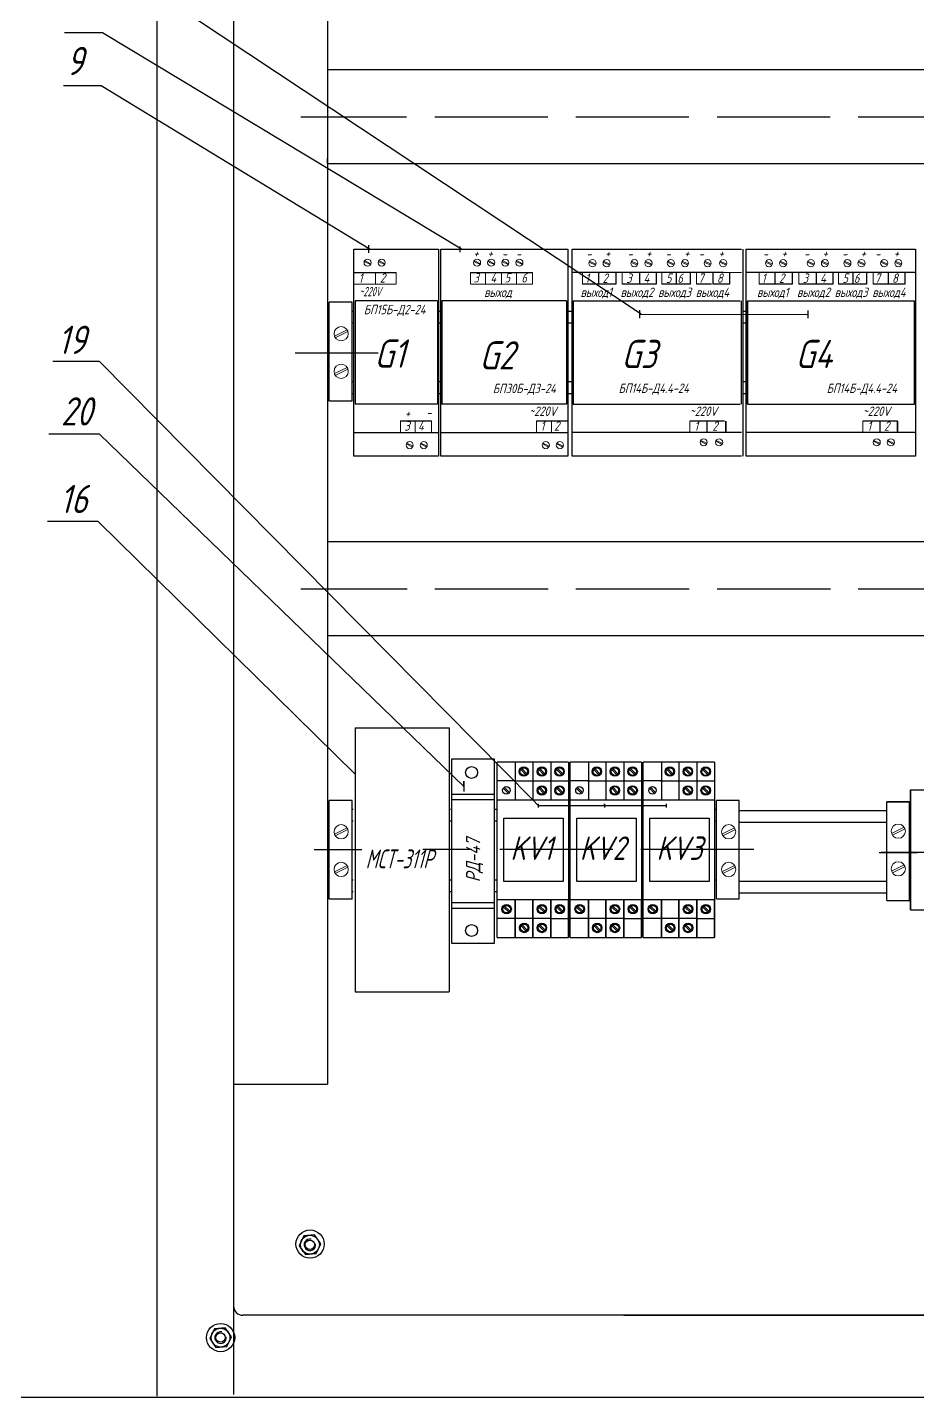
# Model space of a CAD drawing. Header units: millimetres. Extents: x 2155 to 4370, y 1157 to 1761.
# Drawn here: x 2295 to 2389.6, y 1455.7 to 1601.4 of the extents above; entities that cross this region are included whole.
import ezdxf

# ---------------------------------------------------------------- set-up
doc = ezdxf.new("R2010")
doc.units = ezdxf.units.MM
doc.linetypes.add('ACAD_ISO02W100', pattern=[15, 12, -3])
doc.layers.add('ссылки', color=7, linetype='Continuous')
doc.styles.add('GOST тип А', font='GOST_A.TTF', dxfattribs={"oblique": 15})
doc.styles.get("Standard").update_dxf_attribs({"font": 'GOST_A.TTF', "width": 0.8, "oblique": 15, "height": 3})
doc.styles.add('ЕСКД', font='GOST_A.TTF', dxfattribs={"oblique": 15, "height": 2.5})

msp = doc.modelspace()

# ---------------------------------------------------------------- linework, layer by layer
at = {"color": 7, "lineweight": 30}
for p, q in [((2308.7491, 1455.8821), (2308.7491, 1705.8821)), ((2316.8741, 1695.9968), (2316.8741, 1464.9297)), ((2326.8741, 1686.8769), (2326.8741, 1489.0629)), ((2326.8741, 1596.9382), (2453.1241, 1596.9382)), ((2326.8741, 1586.9382), (2453.1241, 1586.9382)), ((2329.6664, 1577.8388), (2338.6664, 1577.8388)), ((2329.6664, 1555.8388), (2329.6664, 1577.8388)), ((2338.6664, 1577.8388), (2338.6664, 1555.8388)), ((2338.891, 1555.8388), (2338.891, 1577.8388)), ((2338.891, 1577.8388), (2352.391, 1577.8388)), ((2338.891, 1555.8388), (2338.891, 1577.8388)), ((2352.391, 1577.8388), (2352.391, 1555.8388)), ((2352.8631, 1555.8388), (2352.8631, 1577.8388)), ((2352.8631, 1555.8388), (2352.8631, 1577.8388)), ((2352.8631, 1577.8388), (2370.8631, 1577.8388)), ((2371.0051, 1577.8388), (2371.0051, 1555.8388)), ((2371.3735, 1555.8388), (2371.3735, 1577.8388)), ((2371.3735, 1555.8388), (2371.3735, 1577.8388)), ((2371.3735, 1577.8388), (2389.3735, 1577.8388)), ((2389.3735, 1577.8388), (2389.3735, 1555.8388)), ((2329.4848, 1572.1823), (2327.0242, 1572.1823)), ((2327.0242, 1561.6823), (2327.0242, 1572.1823)), ((2329.4848, 1561.6823), (2329.4848, 1572.1823)), ((2329.5842, 1571.2138), (2329.4929, 1571.2138)), ((2329.5842, 1571.2138), (2329.5842, 1571.2138)), ((2338.891, 1571.2138), (2338.6664, 1571.2138)), ((2352.8631, 1571.2138), (2352.391, 1571.2138)), ((2371.3735, 1571.2138), (2371.0051, 1571.2138)), ((2329.5842, 1569.9638), (2329.4929, 1569.9638)), ((2329.5827, 1569.9638), (2329.5842, 1569.9638)), ((2338.891, 1569.9638), (2338.7822, 1569.9638)), ((2352.8631, 1569.9638), (2352.391, 1569.9638)), ((2371.3735, 1569.9638), (2371.0051, 1569.9638)), ((2329.5842, 1563.7138), (2329.4882, 1563.7138)), ((2338.891, 1563.7138), (2338.7822, 1563.7138)), ((2352.8631, 1563.7138), (2352.391, 1563.7138)), ((2371.3735, 1563.7138), (2371.0051, 1563.7138)), ((2329.4848, 1561.6823), (2327.0848, 1561.6823)), ((2329.5842, 1562.4638), (2329.4848, 1562.4638)), ((2338.891, 1562.4638), (2338.7822, 1562.4638)), ((2352.8631, 1562.4638), (2352.391, 1562.4638)), ((2371.3735, 1562.4638), (2371.0051, 1562.4638)), ((2338.6664, 1555.8388), (2329.6664, 1555.8388)), ((2352.391, 1555.8388), (2338.891, 1555.8388)), ((2370.8631, 1555.8388), (2352.8631, 1555.8388)), ((2389.3735, 1555.8388), (2371.3735, 1555.8388)), ((2326.8741, 1546.7546), (2427.6454, 1546.7546)), ((2326.8741, 1546.7546), (2453.1241, 1546.7546)), ((2326.8741, 1536.7546), (2427.6454, 1536.7546)), ((2326.8741, 1536.7546), (2427.6454, 1536.7546)), ((2326.8741, 1536.7546), (2453.1241, 1536.7546)), ((2329.7914, 1526.9477), (2329.7914, 1498.8699)), ((2329.7914, 1526.9477), (2339.7972, 1526.9477)), ((2339.7972, 1526.9477), (2339.7972, 1498.8699)), ((2340.083, 1523.6378), (2344.583, 1523.6378)), ((2340.0935, 1504.0278), (2340.0935, 1523.6378)), ((2344.583, 1523.6378), (2344.583, 1504.0278)), ((2352.4744, 1523.2953), (2344.9032, 1523.2953)), ((2344.9032, 1504.6703), (2344.9032, 1523.2953)), ((2346.8243, 1523.2953), (2346.8243, 1521.2953)), ((2352.4744, 1523.2953), (2352.4744, 1504.6703)), ((2360.2362, 1523.2953), (2352.665, 1523.2953)), ((2352.665, 1504.6703), (2352.665, 1523.2953)), ((2354.5862, 1523.2953), (2354.5862, 1521.2953)), ((2360.2362, 1523.2953), (2360.2362, 1504.6703)), ((2367.9981, 1523.2953), (2360.4268, 1523.2953)), ((2360.4268, 1504.6703), (2360.4268, 1523.2953)), ((2362.348, 1523.2953), (2362.348, 1521.2953)), ((2367.9981, 1523.2953), (2367.9981, 1504.6703)), ((2346.8243, 1521.2953), (2344.9032, 1521.2953)), ((2354.5862, 1521.2953), (2352.665, 1521.2953)), ((2362.348, 1521.2953), (2360.4268, 1521.2953)), ((2326.8741, 1519.3806), (2326.8741, 1510.6306)), ((2329.4848, 1519.2358), (2327.0242, 1519.2358)), ((2327.0242, 1508.7358), (2327.0242, 1519.2358)), ((2329.4848, 1508.7358), (2329.4848, 1519.2358)), ((2370.6246, 1519.2358), (2368.2172, 1519.2358)), ((2368.2172, 1508.7358), (2368.2172, 1519.2358)), ((2370.6246, 1508.7358), (2370.6246, 1519.2358)), ((2370.6246, 1508.7358), (2370.6246, 1519.2358)), ((2388.8245, 1507.589), (2388.8245, 1520.339)), ((2388.8245, 1520.339), (2388.8245, 1507.589)), ((2388.8245, 1507.589), (2388.8245, 1520.339)), ((2388.8245, 1507.589), (2388.8245, 1520.339)), ((2388.8245, 1520.339), (2388.8245, 1507.589)), ((2388.8245, 1507.589), (2388.8245, 1520.339)), ((2388.8245, 1507.589), (2388.8245, 1520.339)), ((2388.8245, 1507.589), (2388.8245, 1520.339)), ((2327.0242, 1518.2471), (2326.8741, 1518.2471)), ((2329.5842, 1518.2673), (2329.4929, 1518.2673)), ((2329.5842, 1518.2673), (2329.5842, 1518.2673)), ((2340.1006, 1518.2673), (2339.9298, 1518.2673)), ((2344.7431, 1518.2673), (2344.583, 1518.2673)), ((2344.7357, 1518.2673), (2344.583, 1518.2673)), ((2344.9032, 1518.2673), (2344.7431, 1518.2673)), ((2344.8958, 1518.2673), (2344.7431, 1518.2673)), ((2352.5762, 1518.2673), (2352.4849, 1518.2673)), ((2352.577, 1518.2673), (2352.4849, 1518.2673)), ((2352.5762, 1518.2673), (2352.5762, 1518.2673)), ((2360.338, 1518.2673), (2360.2467, 1518.2673)), ((2360.3388, 1518.2673), (2360.2467, 1518.2673)), ((2360.338, 1518.2673), (2360.338, 1518.2673)), ((2360.338, 1518.2673), (2360.338, 1518.2673)), ((2368.0998, 1518.2673), (2368.0085, 1518.2673)), ((2368.1006, 1518.2673), (2368.0085, 1518.2673)), ((2368.0998, 1518.2673), (2368.0998, 1518.2673)), ((2386.3245, 1518.1205), (2370.6246, 1518.1205)), ((2386.3245, 1508.589), (2386.3245, 1519.089)), ((2386.3245, 1519.089), (2388.7245, 1519.089)), ((2388.7245, 1508.589), (2388.7245, 1519.089)), ((2388.8245, 1507.589), (2388.8245, 1519.089)), ((2388.8245, 1519.089), (2388.8245, 1507.589)), ((2388.8245, 1507.589), (2388.8245, 1519.089)), ((2388.8245, 1507.589), (2388.8245, 1519.089)), ((2388.8245, 1507.589), (2388.8245, 1519.089)), ((2388.8245, 1519.089), (2388.8245, 1507.589)), ((2388.8245, 1507.589), (2388.8245, 1519.089)), ((2327.0242, 1516.9971), (2326.8741, 1516.9971)), ((2329.5842, 1517.0173), (2329.4929, 1517.0173)), ((2329.5827, 1517.0173), (2329.5842, 1517.0173)), ((2340.0621, 1517.0173), (2339.9094, 1517.0173)), ((2340.1006, 1517.0173), (2339.9298, 1517.0173)), ((2340.1006, 1517.0173), (2340.0695, 1517.0173)), ((2344.7153, 1517.0173), (2344.5626, 1517.0173)), ((2344.7431, 1517.0173), (2344.583, 1517.0173)), ((2344.8754, 1517.0173), (2344.7227, 1517.0173)), ((2344.9032, 1517.0173), (2344.7431, 1517.0173)), ((2345.5907, 1517.3578), (2351.9092, 1517.3578)), ((2345.5907, 1510.6078), (2345.5907, 1517.3578)), ((2351.9092, 1517.3578), (2351.9092, 1510.6078)), ((2352.5762, 1517.0173), (2352.4849, 1517.0173)), ((2352.577, 1517.0173), (2352.5061, 1517.0173)), ((2352.5747, 1517.0173), (2352.5762, 1517.0173)), ((2353.3525, 1517.3578), (2359.671, 1517.3578)), ((2353.3525, 1510.6078), (2353.3525, 1517.3578)), ((2359.671, 1517.3578), (2359.671, 1510.6078)), ((2360.338, 1517.0173), (2360.2467, 1517.0173)), ((2360.3388, 1517.0173), (2360.2679, 1517.0173)), ((2360.3365, 1517.0173), (2360.338, 1517.0173)), ((2360.3365, 1517.0173), (2360.338, 1517.0173)), ((2361.1143, 1517.3578), (2367.4328, 1517.3578)), ((2361.1143, 1510.6078), (2361.1143, 1517.3578)), ((2367.4328, 1517.3578), (2367.4328, 1510.6078)), ((2368.0998, 1517.0173), (2368.0085, 1517.0173)), ((2368.1006, 1517.0173), (2368.0297, 1517.0173)), ((2368.0983, 1517.0173), (2368.0998, 1517.0173)), ((2386.3245, 1516.8705), (2370.6246, 1516.8705)), ((2327.0242, 1510.7471), (2326.8741, 1510.7471)), ((2329.5842, 1510.7673), (2329.4882, 1510.7673)), ((2340.0114, 1510.7673), (2339.8588, 1510.7673)), ((2340.0406, 1510.7673), (2339.8699, 1510.7673)), ((2344.7246, 1510.7673), (2344.572, 1510.7673)), ((2344.7431, 1510.7673), (2344.583, 1510.7673)), ((2344.8847, 1510.7673), (2344.732, 1510.7673)), ((2344.9032, 1510.7673), (2344.7431, 1510.7673)), ((2351.9092, 1510.6078), (2345.5907, 1510.6078)), ((2352.5763, 1510.7673), (2352.4803, 1510.7673)), ((2352.577, 1510.7673), (2352.5154, 1510.7673)), ((2359.671, 1510.6078), (2353.3525, 1510.6078)), ((2360.3381, 1510.7673), (2360.2421, 1510.7673)), ((2360.3388, 1510.7673), (2360.2772, 1510.7673)), ((2367.4328, 1510.6078), (2361.1143, 1510.6078)), ((2368.0999, 1510.7673), (2368.0039, 1510.7673)), ((2368.1006, 1510.7673), (2368.039, 1510.7673)), ((2386.3245, 1510.6205), (2370.6246, 1510.6205)), ((2327.0242, 1509.4971), (2326.8741, 1509.4971)), ((2329.5842, 1509.5173), (2329.4848, 1509.5173)), ((2340.0114, 1509.5173), (2339.8588, 1509.5173)), ((2340.0406, 1509.5173), (2339.8699, 1509.5173)), ((2344.7246, 1509.5173), (2344.572, 1509.5173)), ((2344.7431, 1509.5173), (2344.583, 1509.5173)), ((2344.8847, 1509.5173), (2344.732, 1509.5173)), ((2344.9032, 1509.5173), (2344.7431, 1509.5173)), ((2352.5763, 1509.5173), (2352.4769, 1509.5173)), ((2352.577, 1509.5173), (2352.5154, 1509.5173)), ((2360.3381, 1509.5173), (2360.2388, 1509.5173)), ((2360.3388, 1509.5173), (2360.2772, 1509.5173)), ((2386.3245, 1509.3705), (2370.6246, 1509.3705)), ((2329.4848, 1508.7358), (2327.0848, 1508.7358)), ((2370.6246, 1508.7358), (2368.2246, 1508.7358)), ((2386.3245, 1508.589), (2388.7245, 1508.589)), ((2350.5862, 1504.6703), (2350.5862, 1506.6703)), ((2350.5862, 1506.6703), (2352.4744, 1506.6703)), ((2358.348, 1504.6703), (2358.348, 1506.6703)), ((2358.348, 1506.6703), (2360.2362, 1506.6703)), ((2366.1098, 1504.6703), (2366.1098, 1506.6703)), ((2366.1098, 1506.6703), (2367.9981, 1506.6703)), ((2344.9032, 1504.6703), (2352.4744, 1504.6703)), ((2352.665, 1504.6703), (2360.2362, 1504.6703)), ((2360.4268, 1504.6703), (2367.9981, 1504.6703)), ((2344.583, 1504.0278), (2340.0935, 1504.0278)), ((2329.7914, 1498.8699), (2339.7972, 1498.8699)), ((2316.8741, 1489.0629), (2326.8741, 1489.0629)), ((2462.1241, 1464.4968), (2317.8741, 1464.4968)), ((2308.7491, 1455.7468), (2233.7491, 1455.7468)), ((2471.2491, 1455.7468), (2308.7491, 1455.7468))]:
    msp.add_line(p, q, dxfattribs=at)
at = {"color": 7}
for p, q in [((2360.1992, 1570.9136), (2302.5859, 1609.1765)), ((2302.9358, 1600.8319), (2298.9193, 1600.8319)), ((2341.1145, 1577.8496), (2302.9358, 1600.8319)), ((2302.8111, 1595.1853), (2298.7947, 1595.1853)), ((2331.3995, 1577.8067), (2302.8111, 1595.1853)), ((2326.8741, 1586.9382), (2326.8741, 1587.4672)), ((2326.8741, 1586.9382), (2326.8741, 1587.4672)), ((2326.8741, 1584.2206), (2326.8741, 1547.7981)), ((2331.2068, 1578.2646), (2331.2068, 1577.428)), ((2340.9218, 1578.1078), (2340.9218, 1577.5061)), ((2329.6664, 1575.3388), (2334.1664, 1575.3388)), ((2329.6664, 1575.3388), (2334.1664, 1575.3388)), ((2342.0687, 1575.3388), (2348.6551, 1575.3388)), ((2342.0687, 1575.3388), (2348.6551, 1575.3388)), ((2342.0687, 1575.3388), (2348.6551, 1575.3388)), ((2342.0687, 1575.3388), (2348.6551, 1575.3388)), ((2368.9535, 1575.3388), (2352.8631, 1575.3388)), ((2355.3213, 1575.3388), (2352.8631, 1575.3388)), ((2355.6597, 1575.3388), (2355.6597, 1574.1229)), ((2357.5016, 1575.3388), (2357.5016, 1574.1229)), ((2360.0264, 1575.3388), (2360.0264, 1574.1229)), ((2361.805, 1575.3388), (2361.805, 1574.1229)), ((2363.9246, 1575.3388), (2363.9246, 1574.1229)), ((2365.4001, 1575.3388), (2365.4001, 1574.1229)), ((2367.8168, 1575.3388), (2367.8168, 1574.1229)), ((2369.5954, 1575.3388), (2369.5954, 1574.1229)), ((2389.3735, 1575.3388), (2371.3735, 1575.3388)), ((2374.4202, 1575.3388), (2374.4202, 1574.1229)), ((2376.262, 1575.3388), (2376.262, 1574.1229)), ((2378.7868, 1575.3388), (2378.7868, 1574.1229)), ((2380.5654, 1575.3388), (2380.5654, 1574.1229)), ((2382.6851, 1575.3388), (2382.6851, 1574.1229)), ((2384.1605, 1575.3388), (2384.1605, 1574.1229)), ((2386.4353, 1575.3388), (2386.4353, 1574.1229)), ((2388.2139, 1575.3388), (2388.2139, 1574.1229)), ((2355.6597, 1574.1229), (2353.9795, 1574.1229)), ((2357.5016, 1574.1229), (2355.6597, 1574.1229)), ((2360.0264, 1574.1229), (2358.1845, 1574.1229)), ((2361.805, 1574.1229), (2360.0264, 1574.1229)), ((2364.2414, 1574.1229), (2362.3996, 1574.1229)), ((2365.4001, 1574.1229), (2364.2414, 1574.1229)), ((2367.6749, 1574.1229), (2366.083, 1574.1229)), ((2369.5954, 1574.1229), (2367.8168, 1574.1229)), ((2374.4202, 1574.1229), (2372.7399, 1574.1229)), ((2376.262, 1574.1229), (2374.4202, 1574.1229)), ((2378.7868, 1574.1229), (2376.9449, 1574.1229)), ((2380.5654, 1574.1229), (2378.7868, 1574.1229)), ((2383.0018, 1574.1229), (2381.16, 1574.1229)), ((2384.1605, 1574.1229), (2383.0018, 1574.1229)), ((2386.4353, 1574.1229), (2384.8434, 1574.1229)), ((2388.2139, 1574.1229), (2386.4353, 1574.1229)), ((2329.4848, 1572.1823), (2327.0242, 1572.1823)), ((2329.4316, 1572.1823), (2327.0242, 1572.1823)), ((2338.5414, 1572.3388), (2329.7914, 1572.3388)), ((2329.7914, 1572.3388), (2329.7914, 1561.3388)), ((2338.5414, 1572.3388), (2338.5414, 1561.3388)), ((2339.016, 1561.3388), (2339.016, 1572.3388)), ((2339.016, 1572.3388), (2339.016, 1561.3388)), ((2352.266, 1572.3388), (2339.016, 1572.3388)), ((2352.266, 1572.3388), (2352.266, 1561.3388)), ((2352.9881, 1572.3388), (2352.9881, 1561.3388)), ((2352.9881, 1561.3388), (2352.9881, 1572.3388)), ((2352.9881, 1572.3388), (2370.7381, 1572.3388)), ((2370.8801, 1561.3388), (2370.8801, 1572.3388)), ((2371.4985, 1572.3388), (2371.4985, 1561.3388)), ((2371.4985, 1561.3388), (2371.4985, 1572.3388)), ((2371.4985, 1572.3388), (2389.2485, 1572.3388)), ((2389.2485, 1561.3388), (2389.2485, 1572.3388)), ((2360.0064, 1570.9136), (2377.8915, 1570.8981)), ((2360.0308, 1571.3446), (2360.0308, 1570.508)), ((2377.9159, 1571.3291), (2377.9159, 1570.4926)), ((2302.6331, 1565.8732), (2297.6747, 1565.8732)), ((2302.6331, 1565.8732), (2348.6885, 1519.2953)), ((2323.4251, 1566.8043), (2332.2376, 1566.8043)), ((2338.5414, 1561.3388), (2329.7914, 1561.3388)), ((2352.266, 1561.3388), (2339.016, 1561.3388)), ((2352.9881, 1561.3388), (2370.7381, 1561.3388)), ((2371.4985, 1561.3388), (2389.2485, 1561.3388)), ((2334.6138, 1559.568), (2337.9299, 1559.568)), ((2335.3879, 1559.568), (2337.9299, 1559.568)), ((2335.3879, 1559.568), (2337.9299, 1559.568)), ((2335.3879, 1559.568), (2337.9299, 1559.568)), ((2349.0837, 1559.568), (2352.3997, 1559.568)), ((2349.8577, 1559.568), (2352.3997, 1559.568)), ((2349.8577, 1559.568), (2352.3997, 1559.568)), ((2349.8577, 1559.568), (2352.3997, 1559.568)), ((2367.2221, 1559.5546), (2365.3802, 1559.5546)), ((2369.0639, 1559.5546), (2367.2221, 1559.5546)), ((2367.2221, 1558.3388), (2367.2221, 1559.5546)), ((2369.2058, 1559.5546), (2369.2058, 1558.3388)), ((2369.2058, 1558.3388), (2369.2058, 1559.5546)), ((2385.614, 1559.5546), (2383.7721, 1559.5546)), ((2387.4558, 1559.5546), (2385.614, 1559.5546)), ((2385.614, 1558.3388), (2385.614, 1559.5546)), ((2387.4558, 1559.5546), (2387.4558, 1558.3388)), ((2387.4558, 1558.3388), (2387.4558, 1559.5546)), ((2302.6357, 1558.1757), (2297.2568, 1558.1757)), ((2341.3467, 1520.7127), (2302.6357, 1558.1757)), ((2329.6664, 1558.3388), (2338.6664, 1558.3388)), ((2338.891, 1558.3388), (2352.391, 1558.3388)), ((2367.2221, 1558.3388), (2352.8631, 1558.3388)), ((2370.8631, 1558.3388), (2367.2221, 1558.3388)), ((2385.864, 1558.3388), (2371.3735, 1558.3388)), ((2389.3735, 1558.3388), (2385.614, 1558.3388)), ((2302.4931, 1548.866), (2297.1142, 1548.866)), ((2329.7914, 1522.0144), (2302.4931, 1548.866)), ((2316.8741, 1543.2696), (2316.8741, 1456.0657)), ((2347.9502, 1521.9645), (2347.3945, 1522.5201)), ((2348.0563, 1522.0705), (2347.5006, 1522.6262)), ((2348.6885, 1523.2953), (2348.6885, 1519.2953)), ((2349.8678, 1521.9645), (2349.3122, 1522.5201)), ((2349.9739, 1522.0705), (2349.4182, 1522.6262)), ((2350.5841, 1523.2953), (2350.5841, 1519.2953)), ((2351.7581, 1521.9645), (2351.2025, 1522.5201)), ((2351.8642, 1522.0705), (2351.3086, 1522.6262)), ((2352.4744, 1523.2953), (2352.4744, 1519.2953)), ((2355.712, 1521.9645), (2355.1564, 1522.5201)), ((2355.8181, 1522.0705), (2355.2624, 1522.6262)), ((2356.4503, 1523.2953), (2356.4503, 1519.2953)), ((2357.6296, 1521.9645), (2357.074, 1522.5201)), ((2357.7357, 1522.0705), (2357.1801, 1522.6262)), ((2358.3459, 1523.2953), (2358.3459, 1519.2953)), ((2359.52, 1521.9645), (2358.9643, 1522.5201)), ((2359.626, 1522.0705), (2359.0704, 1522.6262)), ((2360.2362, 1523.2953), (2360.2362, 1519.2953)), ((2363.4738, 1521.9645), (2362.9182, 1522.5201)), ((2363.5799, 1522.0705), (2363.0242, 1522.6262)), ((2364.2121, 1523.2953), (2364.2121, 1519.2953)), ((2365.3915, 1521.9645), (2364.8358, 1522.5201)), ((2365.4975, 1522.0705), (2364.9419, 1522.6262)), ((2366.1077, 1523.2953), (2366.1077, 1519.2953)), ((2367.2818, 1521.9645), (2366.7261, 1522.5201)), ((2367.3878, 1522.0705), (2366.8322, 1522.6262)), ((2367.9981, 1523.2953), (2367.9981, 1519.2953)), ((2341.3467, 1520.7127), (2341.3458, 1521.2878)), ((2341.3458, 1521.2878), (2341.3476, 1520.1748)), ((2346.7244, 1521.2953), (2352.4744, 1521.2953)), ((2346.7244, 1521.2953), (2348.5486, 1521.2953)), ((2346.8243, 1521.2953), (2346.8243, 1519.2953)), ((2354.4862, 1521.2953), (2360.2362, 1521.2953)), ((2354.4862, 1521.2953), (2356.3104, 1521.2953)), ((2354.5862, 1521.2953), (2354.5862, 1519.2953)), ((2362.2481, 1521.2953), (2367.9981, 1521.2953)), ((2362.2481, 1521.2953), (2364.0722, 1521.2953)), ((2362.348, 1521.2953), (2362.348, 1519.2953)), ((2329.4848, 1519.2358), (2327.0242, 1519.2358)), ((2329.4316, 1519.2358), (2327.0242, 1519.2358)), ((2340.083, 1519.8997), (2344.583, 1519.8997)), ((2340.083, 1519.3452), (2344.583, 1519.3452)), ((2344.6558, 1519.8923), (2344.6558, 1519.8923)), ((2344.9032, 1519.2953), (2352.4744, 1519.2953)), ((2346.1022, 1519.9645), (2345.5466, 1520.5201)), ((2346.2083, 1520.0705), (2345.6527, 1520.6262)), ((2348.6885, 1519.2953), (2349.239, 1518.6728)), ((2349.8678, 1519.9645), (2349.3122, 1520.5201)), ((2349.9739, 1520.0705), (2349.4182, 1520.6262)), ((2351.7581, 1519.9645), (2351.2025, 1520.5201)), ((2351.8642, 1520.0705), (2351.3086, 1520.6262)), ((2352.665, 1519.2953), (2360.2362, 1519.2953)), ((2353.8641, 1519.9645), (2353.3084, 1520.5201)), ((2353.9701, 1520.0705), (2353.4145, 1520.6262)), ((2357.6296, 1519.9645), (2357.074, 1520.5201)), ((2357.7357, 1520.0705), (2357.1801, 1520.6262)), ((2359.52, 1519.9645), (2358.9643, 1520.5201)), ((2359.626, 1520.0705), (2359.0704, 1520.6262)), ((2360.4268, 1519.2953), (2367.9981, 1519.2953)), ((2361.6259, 1519.9645), (2361.0702, 1520.5201)), ((2361.732, 1520.0705), (2361.1763, 1520.6262)), ((2365.3915, 1519.9645), (2364.8358, 1520.5201)), ((2365.4975, 1520.0705), (2364.9419, 1520.6262)), ((2367.2818, 1519.9645), (2366.7261, 1520.5201)), ((2367.3878, 1520.0705), (2366.8322, 1520.6262)), ((2370.6246, 1519.2358), (2368.2172, 1519.2358)), ((2370.6246, 1519.2358), (2368.2172, 1519.2358)), ((2388.8245, 1520.339), (2388.8245, 1520.339)), ((2388.8245, 1520.339), (2413.8245, 1520.339)), ((2326.8741, 1518.2471), (2327.0242, 1518.2471)), ((2349.239, 1518.8697), (2349.239, 1518.4775)), ((2349.239, 1518.6728), (2349.239, 1518.7855)), ((2349.239, 1518.7855), (2349.239, 1518.5881)), ((2349.239, 1518.7855), (2349.239, 1518.5881)), ((2349.239, 1518.6728), (2362.8694, 1518.6791)), ((2356.3112, 1518.6728), (2356.3112, 1518.873)), ((2356.3112, 1518.873), (2356.3112, 1518.4808)), ((2356.3112, 1518.6728), (2356.3112, 1518.7855)), ((2356.3112, 1518.7855), (2356.3112, 1518.5881)), ((2356.3112, 1518.7855), (2356.3112, 1518.5881)), ((2362.8694, 1518.876), (2362.8694, 1518.4838)), ((2362.8694, 1518.7918), (2362.8694, 1518.5943)), ((2388.7245, 1519.089), (2386.3245, 1519.089)), ((2385.4812, 1513.711), (2389.554, 1513.711)), ((2344.583, 1508.3594), (2340.083, 1508.3594)), ((2340.083, 1507.7762), (2344.583, 1507.7762)), ((2352.4744, 1508.6703), (2344.9032, 1508.6703)), ((2344.9032, 1504.6703), (2344.9032, 1508.6703)), ((2345.5723, 1507.8951), (2346.128, 1507.3395)), ((2345.6784, 1508.0012), (2346.2341, 1507.4455)), ((2346.8243, 1504.6703), (2346.8243, 1508.6703)), ((2346.8243, 1508.6703), (2346.8243, 1504.6703)), ((2348.6885, 1504.6703), (2348.6885, 1508.6703)), ((2348.6885, 1508.6703), (2348.6885, 1504.6703)), ((2349.3235, 1507.8951), (2349.8792, 1507.3395)), ((2349.4296, 1508.0012), (2349.9852, 1507.4455)), ((2350.5841, 1504.6703), (2350.5841, 1508.6703)), ((2350.5841, 1508.6703), (2350.5841, 1504.6703)), ((2351.2227, 1507.8951), (2351.7783, 1507.3395)), ((2351.3288, 1508.0012), (2351.8844, 1507.4455)), ((2352.4744, 1504.6703), (2352.4744, 1508.6703)), ((2352.4744, 1504.6703), (2352.4744, 1508.1832)), ((2360.2362, 1508.6703), (2352.665, 1508.6703)), ((2352.665, 1504.6703), (2352.665, 1508.6703)), ((2353.3342, 1507.8951), (2353.8898, 1507.3395)), ((2353.4402, 1508.0012), (2353.9959, 1507.4455)), ((2354.5862, 1504.6703), (2354.5862, 1508.6703)), ((2354.5862, 1508.6703), (2354.5862, 1504.6703)), ((2356.4503, 1504.6703), (2356.4503, 1508.6703)), ((2356.4503, 1508.6703), (2356.4503, 1504.6703)), ((2357.0853, 1507.8951), (2357.641, 1507.3395)), ((2357.1914, 1508.0012), (2357.747, 1507.4455)), ((2358.3459, 1504.6703), (2358.3459, 1508.6703)), ((2358.3459, 1508.6703), (2358.3459, 1504.6703)), ((2358.9845, 1507.8951), (2359.5402, 1507.3395)), ((2359.0906, 1508.0012), (2359.6462, 1507.4455)), ((2360.2362, 1504.6703), (2360.2362, 1508.6703)), ((2360.2362, 1504.6703), (2360.2362, 1508.1832)), ((2367.9981, 1508.6703), (2360.4268, 1508.6703)), ((2360.4268, 1504.6703), (2360.4268, 1508.6703)), ((2361.096, 1507.8951), (2361.6516, 1507.3395)), ((2361.202, 1508.0012), (2361.7577, 1507.4455)), ((2362.348, 1504.6703), (2362.348, 1508.6703)), ((2362.348, 1508.6703), (2362.348, 1504.6703)), ((2364.2121, 1504.6703), (2364.2121, 1508.6703)), ((2364.2121, 1508.6703), (2364.2121, 1504.6703)), ((2364.8472, 1507.8951), (2365.4028, 1507.3395)), ((2364.9532, 1508.0012), (2365.5089, 1507.4455)), ((2366.1077, 1504.6703), (2366.1077, 1508.6703)), ((2366.1077, 1508.6703), (2366.1077, 1504.6703)), ((2366.7463, 1507.8951), (2367.302, 1507.3395)), ((2366.8524, 1508.0012), (2367.408, 1507.4455)), ((2367.9981, 1504.6703), (2367.9981, 1508.6703)), ((2367.9981, 1504.6703), (2367.9981, 1508.1832)), ((2388.8245, 1507.589), (2413.8245, 1507.589)), ((2350.5841, 1506.6703), (2344.9032, 1506.6703)), ((2358.3459, 1506.6703), (2352.665, 1506.6703)), ((2366.1077, 1506.6703), (2360.4268, 1506.6703)), ((2347.4341, 1505.8951), (2347.9898, 1505.3395)), ((2347.5402, 1506.0012), (2348.0958, 1505.4455)), ((2349.3235, 1505.8951), (2349.8792, 1505.3395)), ((2349.4296, 1506.0012), (2349.9852, 1505.4455)), ((2355.1959, 1505.8951), (2355.7516, 1505.3395)), ((2355.302, 1506.0012), (2355.8576, 1505.4455)), ((2357.0853, 1505.8951), (2357.641, 1505.3395)), ((2357.1914, 1506.0012), (2357.747, 1505.4455)), ((2362.9577, 1505.8951), (2363.5134, 1505.3395)), ((2363.0638, 1506.0012), (2363.6195, 1505.4455)), ((2364.8472, 1505.8951), (2365.4028, 1505.3395)), ((2364.9532, 1506.0012), (2365.5089, 1505.4455)), ((2358.3615, 1464.4968), (2447.2407, 1464.4968))]:
    msp.add_line(p, q, dxfattribs=at)
at = {"color": 7, "linetype": 'ACAD_ISO02W100'}
for p, q in [((2455.271, 1591.8609), (2324.0437, 1591.8609)), ((2455.271, 1541.6774), (2324.0437, 1541.6774)), ((2455.3155, 1541.692), (2324.0882, 1541.692)), ((2372.1756, 1513.9979), (2336.9863, 1513.9979)), ((2455.271, 1513.711), (2385.7039, 1513.711))]:
    msp.add_line(p, q, dxfattribs=at)
at = {"color": 7, "linetype": 'Continuous', "lineweight": 0}
for p, q in [((2331.4367, 1576.1866), (2330.7637, 1576.5219)), ((2331.4367, 1576.1866), (2330.7637, 1576.5219)), ((2331.4826, 1576.2788), (2330.8096, 1576.6141)), ((2331.4826, 1576.2788), (2330.8096, 1576.6141)), ((2332.9367, 1576.1866), (2332.2637, 1576.5219)), ((2332.9367, 1576.1866), (2332.2637, 1576.5219)), ((2332.9826, 1576.2788), (2332.3096, 1576.6141)), ((2332.9826, 1576.2788), (2332.3096, 1576.6141)), ((2343.0738, 1576.1866), (2342.4008, 1576.5219)), ((2343.0738, 1576.1866), (2342.4008, 1576.5219)), ((2343.1197, 1576.2788), (2342.4468, 1576.6141)), ((2343.1197, 1576.2788), (2342.4468, 1576.6141)), ((2344.5738, 1576.1866), (2343.9008, 1576.5219)), ((2344.5738, 1576.1866), (2343.9008, 1576.5219)), ((2344.6197, 1576.2788), (2343.9468, 1576.6141)), ((2344.6197, 1576.2788), (2343.9468, 1576.6141)), ((2346.0738, 1576.1866), (2345.4008, 1576.5219)), ((2346.0738, 1576.1866), (2345.4008, 1576.5219)), ((2346.1197, 1576.2788), (2345.4468, 1576.6141)), ((2346.1197, 1576.2788), (2345.4468, 1576.6141)), ((2347.5738, 1576.1866), (2346.9008, 1576.5219)), ((2347.5738, 1576.1866), (2346.9008, 1576.5219)), ((2347.6197, 1576.2788), (2346.9468, 1576.6141)), ((2347.6197, 1576.2788), (2346.9468, 1576.6141)), ((2355.3405, 1576.129), (2354.6675, 1576.4644)), ((2355.3405, 1576.129), (2354.6675, 1576.4644)), ((2355.3865, 1576.2213), (2354.7135, 1576.5566)), ((2355.3865, 1576.2213), (2354.7135, 1576.5566)), ((2356.8405, 1576.129), (2356.1675, 1576.4644)), ((2356.8405, 1576.129), (2356.1675, 1576.4644)), ((2356.8865, 1576.2213), (2356.2135, 1576.5566)), ((2356.8865, 1576.2213), (2356.2135, 1576.5566)), ((2359.7857, 1576.129), (2359.1127, 1576.4644)), ((2359.7857, 1576.129), (2359.1127, 1576.4644)), ((2359.8317, 1576.2213), (2359.1587, 1576.5566)), ((2359.8317, 1576.2213), (2359.1587, 1576.5566)), ((2361.2857, 1576.129), (2360.6127, 1576.4644)), ((2361.2857, 1576.129), (2360.6127, 1576.4644)), ((2361.3317, 1576.2213), (2360.6587, 1576.5566)), ((2361.3317, 1576.2213), (2360.6587, 1576.5566)), ((2363.6697, 1576.129), (2362.9967, 1576.4644)), ((2363.6697, 1576.129), (2362.9967, 1576.4644)), ((2363.7156, 1576.2213), (2363.0427, 1576.5566)), ((2363.7156, 1576.2213), (2363.0427, 1576.5566)), ((2365.1697, 1576.129), (2364.4967, 1576.4644)), ((2365.1697, 1576.129), (2364.4967, 1576.4644)), ((2365.2156, 1576.2213), (2364.5427, 1576.5566)), ((2365.2156, 1576.2213), (2364.5427, 1576.5566)), ((2367.5837, 1576.129), (2366.9108, 1576.4644)), ((2367.5837, 1576.129), (2366.9108, 1576.4644)), ((2367.6297, 1576.2213), (2366.9567, 1576.5566)), ((2367.6297, 1576.2213), (2366.9567, 1576.5566)), ((2369.2257, 1576.129), (2368.5527, 1576.4644)), ((2369.2257, 1576.129), (2368.5527, 1576.4644)), ((2369.2716, 1576.2213), (2368.5987, 1576.5566)), ((2369.2716, 1576.2213), (2368.5987, 1576.5566)), ((2374.1009, 1576.129), (2373.428, 1576.4644)), ((2374.1009, 1576.129), (2373.428, 1576.4644)), ((2374.1469, 1576.2213), (2373.4739, 1576.5566)), ((2374.1469, 1576.2213), (2373.4739, 1576.5566)), ((2375.6009, 1576.129), (2374.928, 1576.4644)), ((2375.6009, 1576.129), (2374.928, 1576.4644)), ((2375.6469, 1576.2213), (2374.9739, 1576.5566)), ((2375.6469, 1576.2213), (2374.9739, 1576.5566)), ((2378.5461, 1576.129), (2377.8732, 1576.4644)), ((2378.5461, 1576.129), (2377.8732, 1576.4644)), ((2378.5921, 1576.2213), (2377.9191, 1576.5566)), ((2378.5921, 1576.2213), (2377.9191, 1576.5566)), ((2380.0461, 1576.129), (2379.3732, 1576.4644)), ((2380.0461, 1576.129), (2379.3732, 1576.4644)), ((2380.0921, 1576.2213), (2379.4191, 1576.5566)), ((2380.0921, 1576.2213), (2379.4191, 1576.5566)), ((2382.4301, 1576.129), (2381.7571, 1576.4644)), ((2382.4301, 1576.129), (2381.7571, 1576.4644)), ((2382.476, 1576.2213), (2381.8031, 1576.5566)), ((2382.476, 1576.2213), (2381.8031, 1576.5566)), ((2383.9301, 1576.129), (2383.2571, 1576.4644)), ((2383.9301, 1576.129), (2383.2571, 1576.4644)), ((2383.976, 1576.2213), (2383.3031, 1576.5566)), ((2383.976, 1576.2213), (2383.3031, 1576.5566)), ((2386.3442, 1576.129), (2385.6712, 1576.4644)), ((2386.3442, 1576.129), (2385.6712, 1576.4644)), ((2386.3901, 1576.2213), (2385.7172, 1576.5566)), ((2386.3901, 1576.2213), (2385.7172, 1576.5566)), ((2387.8442, 1576.129), (2387.1712, 1576.4644)), ((2387.8442, 1576.129), (2387.1712, 1576.4644)), ((2387.8901, 1576.2213), (2387.2172, 1576.5566)), ((2387.8901, 1576.2213), (2387.2172, 1576.5566)), ((2331.9691, 1575.3388), (2331.9691, 1574.1229)), ((2334.1664, 1575.3388), (2334.1664, 1574.1229)), ((2342.0687, 1575.3388), (2342.0687, 1574.1229)), ((2343.6546, 1575.3388), (2343.6546, 1574.1229)), ((2345.3619, 1575.3388), (2345.3619, 1574.1229)), ((2346.9479, 1575.3388), (2346.9479, 1574.1229)), ((2348.6551, 1575.3388), (2348.6551, 1574.1229)), ((2352.8631, 1575.3388), (2370.8631, 1575.3388)), ((2353.9795, 1575.3388), (2353.9795, 1574.1229)), ((2353.9795, 1574.1229), (2353.9795, 1575.3388)), ((2355.6597, 1574.1229), (2355.6597, 1575.3388)), ((2355.6597, 1575.3388), (2357.5016, 1575.3388)), ((2358.1845, 1574.1229), (2358.1845, 1575.3388)), ((2358.1845, 1575.3388), (2360.0264, 1575.3388)), ((2360.0264, 1574.1229), (2360.0264, 1575.3388)), ((2360.0264, 1575.3388), (2361.805, 1575.3388)), ((2362.3996, 1574.1229), (2362.3996, 1575.3388)), ((2362.3996, 1575.3388), (2364.2414, 1575.3388)), ((2364.2414, 1575.3388), (2365.4001, 1575.3388)), ((2365.833, 1575.3388), (2367.6749, 1575.3388)), ((2366.083, 1574.1229), (2366.083, 1575.3388)), ((2367.8168, 1574.1229), (2367.8168, 1575.3388)), ((2367.8168, 1575.3388), (2369.5954, 1575.3388)), ((2371.3735, 1575.3388), (2388.1235, 1575.3388)), ((2372.7399, 1575.3388), (2372.7399, 1574.1229)), ((2372.7399, 1574.1229), (2372.7399, 1575.3388)), ((2374.4202, 1574.1229), (2374.4202, 1575.3388)), ((2374.4202, 1575.3388), (2376.262, 1575.3388)), ((2376.9449, 1574.1229), (2376.9449, 1575.3388)), ((2376.9449, 1575.3388), (2378.7868, 1575.3388)), ((2378.7868, 1574.1229), (2378.7868, 1575.3388)), ((2378.7868, 1575.3388), (2380.5654, 1575.3388)), ((2381.16, 1574.1229), (2381.16, 1575.3388)), ((2381.16, 1575.3388), (2383.0018, 1575.3388)), ((2383.0018, 1575.3388), (2384.1605, 1575.3388)), ((2384.5934, 1575.3388), (2386.4353, 1575.3388)), ((2384.8434, 1574.1229), (2384.8434, 1575.3388)), ((2386.4353, 1574.1229), (2386.4353, 1575.3388)), ((2386.4353, 1575.3388), (2388.2139, 1575.3388)), ((2334.1664, 1574.1229), (2329.6664, 1574.1229)), ((2345.3619, 1574.1229), (2342.0887, 1574.1229)), ((2348.6551, 1574.1229), (2345.3819, 1574.1229)), ((2327.5946, 1568.5973), (2328.9405, 1569.268)), ((2327.6865, 1568.4129), (2329.0325, 1569.0835)), ((2327.5946, 1564.5973), (2328.9405, 1565.268)), ((2327.6865, 1564.4129), (2329.0325, 1565.0835)), ((2334.6138, 1559.568), (2334.6138, 1558.3521)), ((2336.1957, 1559.568), (2336.1957, 1558.3521)), ((2337.9299, 1559.568), (2337.9299, 1558.3521)), ((2349.0837, 1559.568), (2349.0837, 1558.3521)), ((2350.6655, 1559.568), (2350.6655, 1558.3521)), ((2352.3997, 1559.568), (2352.3997, 1558.3521)), ((2365.3802, 1559.5546), (2365.3802, 1558.3388)), ((2367.2221, 1559.5546), (2367.2221, 1558.3388)), ((2383.7721, 1559.5546), (2383.7721, 1558.3388)), ((2385.614, 1559.5546), (2385.614, 1558.3388)), ((2337.9299, 1558.3521), (2334.6138, 1558.3521)), ((2335.9059, 1556.7854), (2335.233, 1557.1208)), ((2335.9059, 1556.7854), (2335.233, 1557.1208)), ((2335.9519, 1556.8777), (2335.2789, 1557.213)), ((2335.9519, 1556.8777), (2335.2789, 1557.213)), ((2337.4059, 1556.7854), (2336.733, 1557.1208)), ((2337.4059, 1556.7854), (2336.733, 1557.1208)), ((2337.4519, 1556.8777), (2336.7789, 1557.213)), ((2337.4519, 1556.8777), (2336.7789, 1557.213)), ((2352.3997, 1558.3521), (2349.0837, 1558.3521)), ((2350.3758, 1556.7854), (2349.7028, 1557.1208)), ((2350.3758, 1556.7854), (2349.7028, 1557.1208)), ((2350.4217, 1556.8777), (2349.7487, 1557.213)), ((2350.4217, 1556.8777), (2349.7487, 1557.213)), ((2351.8758, 1556.7854), (2351.2028, 1557.1208)), ((2351.8758, 1556.7854), (2351.2028, 1557.1208)), ((2351.9217, 1556.8777), (2351.2487, 1557.213)), ((2351.9217, 1556.8777), (2351.2487, 1557.213)), ((2365.3802, 1558.3388), (2367.2221, 1558.3388)), ((2367.1572, 1557.082), (2366.4842, 1557.4173)), ((2367.1572, 1557.082), (2366.4842, 1557.4173)), ((2367.2031, 1557.1742), (2366.5302, 1557.5095)), ((2367.2031, 1557.1742), (2366.5302, 1557.5095)), ((2367.2221, 1558.3388), (2369.0639, 1558.3388)), ((2368.7991, 1557.082), (2368.1261, 1557.4173)), ((2368.7991, 1557.082), (2368.1261, 1557.4173)), ((2368.8451, 1557.1742), (2368.1721, 1557.5095)), ((2368.8451, 1557.1742), (2368.1721, 1557.5095)), ((2383.7721, 1558.3388), (2385.614, 1558.3388)), ((2385.5491, 1557.082), (2384.8761, 1557.4173)), ((2385.5491, 1557.082), (2384.8761, 1557.4173)), ((2385.5951, 1557.1742), (2384.9221, 1557.5095)), ((2385.5951, 1557.1742), (2384.9221, 1557.5095)), ((2385.614, 1558.3388), (2387.4558, 1558.3388)), ((2387.0491, 1557.082), (2386.3761, 1557.4173)), ((2387.0491, 1557.082), (2386.3761, 1557.4173)), ((2387.0951, 1557.1742), (2386.4221, 1557.5095)), ((2387.0951, 1557.1742), (2386.4221, 1557.5095)), ((2327.5946, 1515.6509), (2328.9405, 1516.3215)), ((2368.7877, 1515.6509), (2370.1336, 1516.3215)), ((2386.8056, 1515.7172), (2388.1515, 1516.3879)), ((2327.6865, 1515.4664), (2329.0325, 1516.1371)), ((2368.8796, 1515.4664), (2370.2255, 1516.1371)), ((2386.8975, 1515.5328), (2388.2434, 1516.2034)), ((2327.5946, 1511.6509), (2328.9405, 1512.3215)), ((2327.6865, 1511.4664), (2329.0325, 1512.1371)), ((2368.7877, 1511.6509), (2370.1336, 1512.3215)), ((2368.8796, 1511.4664), (2370.2255, 1512.1371)), ((2386.8056, 1511.7172), (2388.1515, 1512.3879)), ((2386.8975, 1511.5328), (2388.2434, 1512.2034))]:
    msp.add_line(p, q, dxfattribs=at)
at = {"color": 7, "linetype": 'ACAD_ISO02W100', "ltscale": 0.7}
msp.add_line((2325.4452, 1513.9979), (2330.5002, 1513.9979), dxfattribs=at)
at = {"color": 7, "lineweight": 30}
for points in [[(2324.3368, 1472.9427), (2323.8488, 1471.8962), (2324.5111, 1470.9503), (2325.6614, 1471.0509), (2326.1494, 1472.0975), (2325.4871, 1473.0433)], [(2314.8368, 1463.0677), (2314.3488, 1462.0212), (2315.0111, 1461.0753), (2316.1614, 1461.1759), (2316.6494, 1462.2225), (2315.9871, 1463.1683)]]:
    msp.add_lwpolyline(points, close=True, dxfattribs=at)
at = {"color": 7, "linetype": 'Continuous', "lineweight": 0}
for centre, radius in [((2331.1231, 1576.4004), 0.3795), ((2331.1231, 1576.4004), 0.3795), ((2332.6231, 1576.4004), 0.3795), ((2332.6231, 1576.4004), 0.3795), ((2342.7603, 1576.4004), 0.3795), ((2342.7603, 1576.4004), 0.3795), ((2344.2603, 1576.4004), 0.3795), ((2344.2603, 1576.4004), 0.3795), ((2345.7603, 1576.4004), 0.3795), ((2345.7603, 1576.4004), 0.3795), ((2347.2603, 1576.4004), 0.3795), ((2347.2603, 1576.4004), 0.3795), ((2355.027, 1576.3428), 0.3795), ((2355.027, 1576.3428), 0.3795), ((2356.527, 1576.3428), 0.3795), ((2356.527, 1576.3428), 0.3795), ((2359.4722, 1576.3428), 0.3795), ((2359.4722, 1576.3428), 0.3795), ((2360.9722, 1576.3428), 0.3795), ((2360.9722, 1576.3428), 0.3795), ((2363.3562, 1576.3428), 0.3795), ((2363.3562, 1576.3428), 0.3795), ((2364.8562, 1576.3428), 0.3795), ((2364.8562, 1576.3428), 0.3795), ((2367.2702, 1576.3428), 0.3795), ((2367.2702, 1576.3428), 0.3795), ((2368.9122, 1576.3428), 0.3795), ((2368.9122, 1576.3428), 0.3795), ((2373.7874, 1576.3428), 0.3795), ((2373.7874, 1576.3428), 0.3795), ((2375.2874, 1576.3428), 0.3795), ((2375.2874, 1576.3428), 0.3795), ((2378.2326, 1576.3428), 0.3795), ((2378.2326, 1576.3428), 0.3795), ((2379.7326, 1576.3428), 0.3795), ((2379.7326, 1576.3428), 0.3795), ((2382.1166, 1576.3428), 0.3795), ((2382.1166, 1576.3428), 0.3795), ((2383.6166, 1576.3428), 0.3795), ((2383.6166, 1576.3428), 0.3795), ((2386.0307, 1576.3428), 0.3795), ((2386.0307, 1576.3428), 0.3795), ((2387.5307, 1576.3428), 0.3795), ((2387.5307, 1576.3428), 0.3795), ((2328.3135, 1568.8404), 0.7589), ((2328.3135, 1564.8404), 0.7589), ((2335.5924, 1556.9992), 0.3795), ((2335.5924, 1556.9992), 0.3795), ((2337.0924, 1556.9992), 0.3795), ((2337.0924, 1556.9992), 0.3795), ((2350.0622, 1556.9992), 0.3795), ((2350.0622, 1556.9992), 0.3795), ((2351.5622, 1556.9992), 0.3795), ((2351.5622, 1556.9992), 0.3795), ((2366.8437, 1557.2957), 0.3795), ((2366.8437, 1557.2957), 0.3795), ((2368.4856, 1557.2957), 0.3795), ((2368.4856, 1557.2957), 0.3795), ((2385.2356, 1557.2957), 0.3795), ((2385.2356, 1557.2957), 0.3795), ((2386.7356, 1557.2957), 0.3795), ((2386.7356, 1557.2957), 0.3795), ((2328.3135, 1515.894), 0.7589), ((2369.5066, 1515.894), 0.7589), ((2387.5245, 1515.9603), 0.7589), ((2328.3135, 1511.894), 0.7589), ((2369.5066, 1511.894), 0.7589), ((2387.5245, 1511.9603), 0.7589)]:
    msp.add_circle(centre, radius, dxfattribs=at)
at = {"color": 7}
for centre, radius in [((2342.1768, 1522.1959), 0.6307), ((2347.7254, 1522.2953), 0.5), ((2347.7254, 1522.2953), 0.4), ((2349.643, 1522.2953), 0.5), ((2349.643, 1522.2953), 0.4), ((2351.5333, 1522.2953), 0.5), ((2351.5333, 1522.2953), 0.4), ((2355.4872, 1522.2953), 0.5), ((2355.4872, 1522.2953), 0.4), ((2357.4049, 1522.2953), 0.5), ((2357.4049, 1522.2953), 0.4), ((2359.2952, 1522.2953), 0.5), ((2359.2952, 1522.2953), 0.4), ((2363.249, 1522.2953), 0.5), ((2363.249, 1522.2953), 0.4), ((2365.1667, 1522.2953), 0.5), ((2365.1667, 1522.2953), 0.4), ((2367.057, 1522.2953), 0.5), ((2367.057, 1522.2953), 0.4), ((2345.8775, 1520.2953), 0.4), ((2349.643, 1520.2953), 0.5), ((2349.643, 1520.2953), 0.4), ((2351.5333, 1520.2953), 0.5), ((2351.5333, 1520.2953), 0.4), ((2353.6393, 1520.2953), 0.4), ((2357.4049, 1520.2953), 0.5), ((2357.4049, 1520.2953), 0.4), ((2359.2952, 1520.2953), 0.5), ((2359.2952, 1520.2953), 0.4), ((2361.4011, 1520.2953), 0.4), ((2365.1667, 1520.2953), 0.5), ((2365.1667, 1520.2953), 0.4), ((2367.057, 1520.2953), 0.5), ((2367.057, 1520.2953), 0.4), ((2345.9032, 1507.6703), 0.5), ((2345.9032, 1507.6703), 0.4), ((2349.6544, 1507.6703), 0.5), ((2349.6544, 1507.6703), 0.4), ((2351.5535, 1507.6703), 0.5), ((2351.5535, 1507.6703), 0.4), ((2353.665, 1507.6703), 0.5), ((2353.665, 1507.6703), 0.4), ((2357.4162, 1507.6703), 0.5), ((2357.4162, 1507.6703), 0.4), ((2359.3154, 1507.6703), 0.5), ((2359.3154, 1507.6703), 0.4), ((2361.4268, 1507.6703), 0.5), ((2361.4268, 1507.6703), 0.4), ((2365.178, 1507.6703), 0.5), ((2365.178, 1507.6703), 0.4), ((2367.0772, 1507.6703), 0.5), ((2367.0772, 1507.6703), 0.4), ((2347.765, 1505.6703), 0.5), ((2349.6544, 1505.6703), 0.5), ((2355.5268, 1505.6703), 0.5), ((2357.4162, 1505.6703), 0.5), ((2363.2886, 1505.6703), 0.5), ((2365.178, 1505.6703), 0.5), ((2342.1768, 1505.402), 0.6307), ((2347.765, 1505.6703), 0.4), ((2349.6544, 1505.6703), 0.4), ((2355.5268, 1505.6703), 0.4), ((2357.4162, 1505.6703), 0.4), ((2363.2886, 1505.6703), 0.4), ((2365.178, 1505.6703), 0.4)]:
    msp.add_circle(centre, radius, dxfattribs=at)
at = {"color": 7, "lineweight": 30}
for centre, radius in [((2325.0135, 1472.064), 1.5), ((2324.9991, 1471.9968), 1), ((2324.9991, 1471.9968), 1), ((2324.9991, 1471.9968), 1), ((2324.9991, 1471.9968), 0.5), ((2315.4991, 1462.1218), 1.5), ((2315.4991, 1462.1218), 1), ((2315.4991, 1462.1218), 1), ((2315.4991, 1462.1218), 1), ((2315.4991, 1462.1218), 0.5)]:
    msp.add_circle(centre, radius, dxfattribs=at)
at = {"color": 7}
for centre in [(2324.9991, 1471.9968), (2315.4991, 1462.1218)]:
    msp.add_arc(centre, 0.6127, 77.654356, 9.494214, dxfattribs=at)
at = {"color": 7, "lineweight": 30}
msp.add_arc((2317.8741, 1465.4968), 1, 180, 270, dxfattribs=at)

# ---------------------------------------------------------------- texts
at = {"color": 7, "linetype": 'Continuous', "lineweight": 0, "style": 'GOST тип А', "oblique": 15}
for s, p in [('+', (2342.3662, 1576.9146)), ('+', (2343.8662, 1576.9146)), ('+', (2356.3521, 1576.9146)), ('+', (2360.7188, 1576.9146)), ('+', (2364.7624, 1576.9146)), ('+', (2368.4282, 1576.9146)), ('+', (2375.1126, 1576.9146)), ('+', (2379.4792, 1576.9146)), ('+', (2383.5228, 1576.9146)), ('+', (2387.0467, 1576.9146)), ('-', (2345.3814, 1576.8424)), ('-', (2346.8814, 1576.8424)), ('-', (2354.3673, 1576.8424)), ('-', (2358.734, 1576.8424)), ('-', (2362.7776, 1576.8424)), ('-', (2366.3014, 1576.8424)), ('-', (2373.1277, 1576.8424)), ('-', (2377.4944, 1576.8424)), ('-', (2381.538, 1576.8424)), ('-', (2385.0619, 1576.8424)), ('3', (2342.3841, 1574.2914)), ('4', (2344.1754, 1574.2914)), ('5', (2345.6773, 1574.2914)), ('6', (2347.4687, 1574.2914)), ('1', (2354.2516, 1574.2491)), ('2', (2356.0934, 1574.2491)), ('3', (2358.6182, 1574.2491)), ('4', (2360.46, 1574.2491)), ('5', (2362.8332, 1574.2491)), ('6', (2364.0505, 1574.2491)), ('7', (2366.2667, 1574.2491)), ('8', (2368.2505, 1574.2491)), ('1', (2373.012, 1574.2491)), ('2', (2374.8538, 1574.2491)), ('3', (2377.3786, 1574.2491)), ('4', (2379.2205, 1574.2491)), ('5', (2381.5937, 1574.2491)), ('6', (2382.8109, 1574.2491)), ('7', (2385.0271, 1574.2491)), ('8', (2386.869, 1574.2491)), ('выход', (2343.5157, 1572.7491)), ('выход1', (2353.7516, 1572.7491)), ('выход2', (2358.0016, 1572.7491)), ('выход3', (2362.0016, 1572.7491)), ('выход4', (2366.0016, 1572.7491)), ('выход1', (2372.512, 1572.7491)), ('выход2', (2376.762, 1572.7491)), ('выход3', (2380.762, 1572.7491)), ('выход4', (2384.762, 1572.7491)), ('БП30Б-Д3-24', (2344.4298, 1562.5252)), ('БП14Б-Д4.4-24', (2357.7963, 1562.5452)), ('БП14Б-Д4.4-24', (2379.9151, 1562.5452)), ('~220V', (2348.2736, 1560.101)), ('~220V', (2365.3463, 1560.101)), ('~220V', (2383.7382, 1560.101)), ('3', (2335.0293, 1558.5376)), ('4', (2336.477, 1558.5376)), ('1', (2349.4991, 1558.5376)), ('2', (2350.9468, 1558.5376)), ('1', (2365.843, 1558.5243)), ('2', (2367.769, 1558.5243)), ('1', (2384.2349, 1558.5243)), ('2', (2386.019, 1558.5243))]:
    msp.add_text(s, height=1, dxfattribs=at).set_placement(p)
at = {"color": 7, "linetype": 'Continuous', "lineweight": 0, "oblique": 15}
for s, p in [('1', (2330.1716, 1574.2517)), ('2', (2332.4397, 1574.2824)), ('БП15Б-Д2-24', (2330.7171, 1570.9145))]:
    msp.add_text(s, height=1, dxfattribs=at).set_placement(p)
at = {"color": 7, "linetype": 'Continuous', "lineweight": 0, "oblique": 15, "width": 0.8}
msp.add_text('~220V', height=1, dxfattribs=at).set_placement((2330.2306, 1572.8213))
at = {"color": 7, "lineweight": 0, "oblique": 15}
msp.add_text('G1', height=3, dxfattribs=at).set_placement((2331.8396, 1565.2323))
at = {"color": 7, "lineweight": 0, "style": 'GOST тип А', "oblique": 15}
for s, p in [('G2', (2343.0018, 1565.0436)), ('G3', (2358.0886, 1565.1853)), ('G4', (2376.599, 1565.1853))]:
    msp.add_text(s, height=3, dxfattribs=at).set_placement(p)
at = {"color": 7, "linetype": 'Continuous', "lineweight": 0, "oblique": 15}
for s, p in [('+', (2335.8503, 1560.6975)), ('-', (2338.131, 1560.7697))]:
    msp.add_text(s, height=1, rotation=180, dxfattribs=at).set_placement(p)
at = {"color": 7, "lineweight": 0, "style": 'GOST тип А', "oblique": 15}
msp.add_text('РД-47', height=1.5, rotation=90, dxfattribs=at).set_placement((2343.0956, 1510.5368))
at = {"color": 7, "style": 'ЕСКД', "oblique": 15}
for s, p in [('KV1', (2346.2992, 1512.9003)), ('KV2', (2353.6799, 1512.9003)), ('KV3', (2361.8229, 1512.9003))]:
    msp.add_text(s, height=2.5, dxfattribs=at).set_placement(p)
at = {"color": 7, "oblique": 15, "width": 0.8}
msp.add_text('МСТ-311Р', height=2, dxfattribs=at).set_placement((2330.9154, 1512.0151))
at = {"layer": 'ссылки', "color": 7, "oblique": 15}
for s, p in [('9', (2299.121, 1596.3347)), ('19', (2298.1909, 1566.694)), ('20', (2298.5368, 1559.0874)), ('16', (2298.3942, 1549.7777))]:
    msp.add_text(s, height=3, dxfattribs=at).set_placement(p)

doc.saveas('drawing.dxf')
